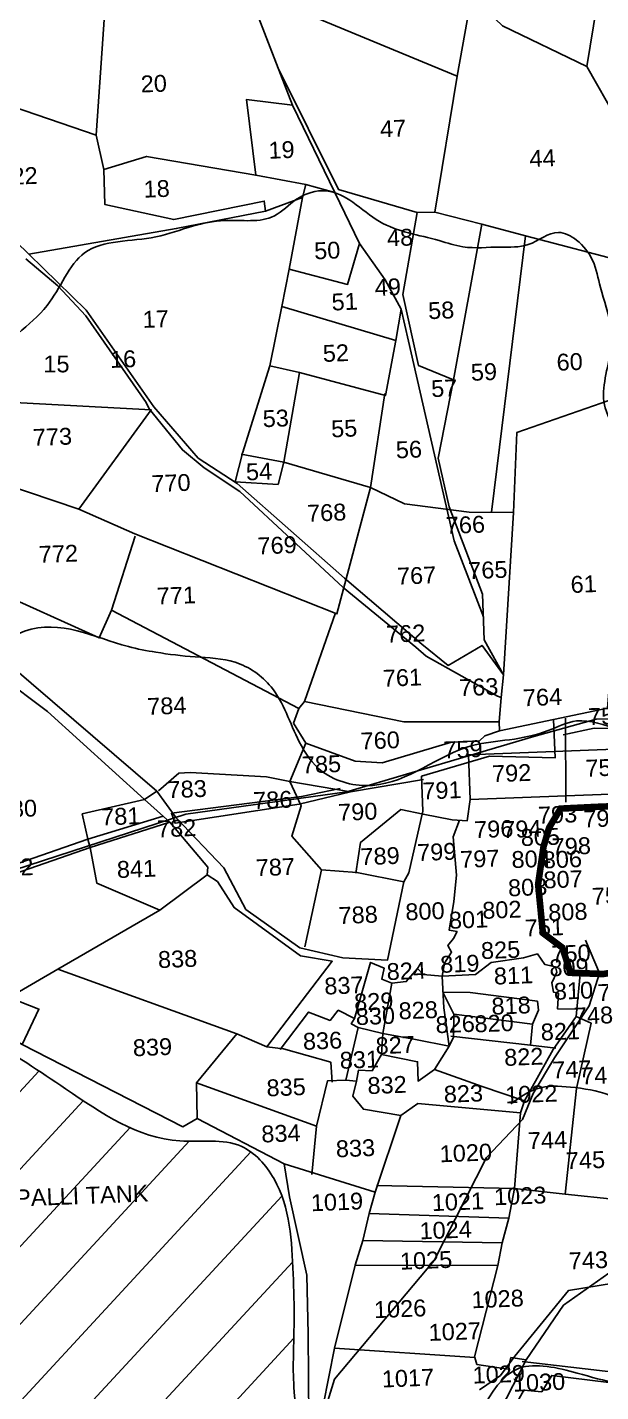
# Model space of a CAD drawing. Header units: inches. Extents: x 203261 to 228925, y 1594290 to 1605484.
# Drawn here: x 214097 to 214794, y 1602483 to 1604138 of the extents above; entities that cross this region are included whole.
import ezdxf
from ezdxf.enums import TextEntityAlignment as Align

# ---------------------------------------------------------------- set-up
doc = ezdxf.new("R2010")
doc.units = ezdxf.units.IN
doc.header["$MEASUREMENT"] = 0
for name, color, linetype in [('DIMENSION', 7, 'Continuous'), ('PLOT NO', 7, 'Continuous'), ('PLOTS', 7, 'Continuous'), ('ROAD', 1, 'Continuous'), ('STREAM', 4, 'Continuous')]:
    doc.layers.add(name, color=color, linetype=linetype)
doc.styles.get("Standard").update_dxf_attribs({"font": 'arial.ttf'})

msp = doc.modelspace()

# ---------------------------------------------------------------- hatches: boundary and pattern name
at = {"layer": 'STREAM'}
h = msp.add_hatch(dxfattribs=at)
h.set_pattern_fill('ANSI31', color=256, scale=511.183438, angle=2.2125)
h.set_pattern_definition([(47.2125, (213133.64, 1600498.41), (-46.8933, 43.4047), [])])
edge = h.paths.add_edge_path()
edge.add_spline(control_points=[(213728.3, 1602476.8), (213728.8, 1602474.3), (213744.3, 1602485.4), (213755.1, 1602457.9), (213794.6, 1602469.1), (213839.9, 1602481.1), (213891, 1602449.3), (213942.3, 1602419.6), (214017.9, 1602423.1), (214092.7, 1602414), (214170.5, 1602406.1), (214256, 1602378.5), (214356.4, 1602404), (214394.3, 1602337.9), (214388.5, 1602290.1), (214363.4, 1602261.6), (214358.5, 1602197.3), (214400.7, 1602260.9), (214432.5, 1602294.7), (214422, 1602352.6), (214432.4, 1602416.1), (214417.5, 1602486.6), (214422.7, 1602560.7), (214419.6, 1602645.2), (214416.2, 1602725.4), (214355.6, 1602794), (214252.6, 1602776.1), (214126.5, 1602863), (213993.4, 1602950.6), (213900, 1602970.1), (213856.8, 1602996.7), (213845.4, 1603003.6)], knot_values=[645.735917, 645.735917, 645.735917, 645.735917, 655.546035, 675.727965, 708.78945, 757.388447, 818.135762, 876.746548, 933.481593, 1038.499879, 1105.583354, 1165.329928, 1312.756352, 1344.616352, 1376.818474, 1448.75855, 1468.887505, 1525.034119, 1565.776739, 1631.116213, 1677.730997, 1762.118584, 1841.541094, 1899.868225, 2017.290108, 2073.45437, 2148.211248, 2300.718059, 2517.137559, 2597.969004, 2627.550512, 2627.550512, 2627.550512, 2627.550512], degree=3, periodic=0)
edge.add_line((213845.4, 1603003.6), (213838, 1603006.1))
edge.add_line((213838, 1603006.1), (213782.4, 1603028.6))
edge.add_spline(control_points=[(213782.4, 1603028.6), (213777.3, 1603027.5), (213770.4, 1603022.1), (213763.9, 1602990.7), (213762.5, 1602950.4), (213755, 1602899.8), (213742.6, 1602853.2), (213746.2, 1602816.4), (213730.3, 1602775.3), (213713.4, 1602720.2), (213766.4, 1602706.1), (213761.3, 1602671.9), (213760.5, 1602640.9), (213751.3, 1602593.1), (213731.1, 1602540.2), (213729.2, 1602496.6), (213728.3, 1602476.8)], knot_values=[0, 0, 0, 0, 21.886393, 36.858718, 88.981919, 147.390147, 188.094478, 233.757713, 253.118442, 324.307286, 355.974849, 380.836469, 414.041945, 453.241693, 524.452309, 583.271581, 583.271581, 583.271581, 583.271581], degree=3, periodic=0)
h.paths.add_polyline_path([(214031.6, 1602612.9), (214089.7, 1602615.2), (214088.5, 1602646.5), (214030.4, 1602644.2)], flags=24)

# ---------------------------------------------------------------- linework, layer by layer
at = {"layer": 'PLOTS'}
for points in [[(214576.9, 1604504.9), (214717.5, 1604358.5), (214782.6, 1604300.6), (214805.7, 1604266.4), (214777.1, 1604090.6), (214674.5, 1604140.2), (214657.2, 1604156.6), (214635.4, 1604166.9), (214485.6, 1604245.2), (214478.5, 1604251.4), (214464.7, 1604256.1), (214337, 1604286.7), (214312.7, 1604363), (214303.6, 1604478.4), (214320.5, 1604588.8), (214320.5, 1604588.8), (214296.4, 1604508.1), (214293.1, 1604405.4), (214304.3, 1604365.3), (214318.9, 1604310.8), (214366.3, 1604182.1), (214198, 1604253.1), (214106.7, 1604301.1), (214062.8, 1604320.4)], [(214675.6, 1603352.9), (214649.8, 1603388.3), (214608.5, 1603364.2), (214576.7, 1603389.9), (214482.5, 1603470), (214352.2, 1603584.8), (214305, 1603615.7), (214251.2, 1603677.9), (214169.1, 1603795), (214099.2, 1603863.1), (213942.2, 1604015.6), (213884.3, 1604074.6), (213736.9, 1604183.7), (213673.4, 1604258.3), (213573.3, 1604377.3), (213544.1, 1604412.6)], [(214198, 1604253.1), (214181.2, 1604007.3)], [(214374.9, 1603958.8), (214242.4, 1603981.7), (214190.3, 1603965.7), (214181.2, 1604007.3), (214065.3, 1604047), (214052.8, 1604088.6), (214008.7, 1604139.8), (213770.9, 1604233.6)], [(214635.4, 1604166.9), (214619.7, 1604079.1), (214592.4, 1603914.1), (214571, 1603913.6), (214475.4, 1603941.7), (214402.1, 1604088.9), (214366.3, 1604182.1)], [(214470.9, 1603938), (214419.4, 1604043.7), (214366.3, 1604182.1)], [(214619.7, 1604079.1), (214436.5, 1604154.7), (214366.3, 1604182.1)], [(214592.4, 1603914.1), (214649.5, 1603899.5), (214702.5, 1603885.5), (214829.3, 1603852), (214846.6, 1603862.2), (214859.9, 1603924.3), (214863, 1603964.4), (214813.6, 1604026.1), (214777.1, 1604090.6)], [(214470.9, 1603938), (214435.9, 1603947.5), (214374.9, 1603958.8), (214363.8, 1604050.8), (214419.4, 1604043.7)], [(214190.3, 1603965.7), (214191.8, 1603923.2), (214275.4, 1603905.1), (214385.2, 1603927.4), (214386.9, 1603915.3), (214431.7, 1603931.8), (214435.9, 1603947.5)], [(214428.2, 1603719.4), (214532.3, 1603691.4), (214545.2, 1603758.2), (214551.4, 1603796.3), (214531.9, 1603831.9), (214500.8, 1603876.2), (214470.9, 1603938)], [(214431.7, 1603931.8), (214415.3, 1603845), (214406.4, 1603799.4), (214391.9, 1603727.6), (214358.7, 1603621.7), (214350.1, 1603587), (214402.1, 1603583.7), (214408.9, 1603610.7), (214357.1, 1603620.3)], [(214099.2, 1603863.1), (214278.3, 1603894.2), (214386.9, 1603915.3)], [(214571, 1603913.6), (214553.6, 1603814.2)], [(214553.6, 1603814.2), (214572.6, 1603727.9), (214615.1, 1603710.6), (214649.5, 1603899.5)], [(214500.8, 1603876.2), (214486.4, 1603826.3), (214415.3, 1603845)], [(214702.5, 1603885.5), (214661, 1603549.9)], [(214095.7, 1603857.3), (214134.4, 1603824.6), (214168.5, 1603788.4), (214241.7, 1603683), (214245.5, 1603675.3), (214285.9, 1603625.6), (214312.3, 1603603.7), (214355.6, 1603575.1), (214481.2, 1603458.6), (214569.2, 1603386.4), (214581.8, 1603375.4), (214668.6, 1603327), (214672.8, 1603325.3), (214670.4, 1603295.5), (214670.9, 1603284.7), (214802.1, 1603312.2), (214824.5, 1603584.3), (214822.2, 1603692.2), (214691.8, 1603646.6), (214687.9, 1603549.7), (214675.6, 1603352.9), (214672.8, 1603325.3)], [(214406.4, 1603799.4), (214545.2, 1603758.2)], [(214651.3, 1603423), (214615.9, 1603515.4), (214560.5, 1603757.4), (214551.4, 1603796.3)], [(214408.9, 1603610.7), (214428.2, 1603719.4), (214391.9, 1603727.6)], [(214615.1, 1603710.6), (214596.3, 1603615.5), (214609.6, 1603556.7), (214650.4, 1603450.7), (214652.2, 1603395.3), (214675.6, 1603352.9)], [(213916.1, 1603692.2), (214248.1, 1603674.1), (214160.2, 1603553.8), (214036.4, 1603595.2)], [(214160.2, 1603553.8), (214228, 1603523.8), (214473.4, 1603426.6), (214514.2, 1603579.8), (214531.8, 1603693.9)], [(214408.9, 1603610.7), (214514.2, 1603579.8), (214555.6, 1603560.2), (214634.1, 1603550.1), (214687.9, 1603549.7)], [(214053.7, 1603456.8), (214184.8, 1603397.4), (214199.8, 1603431.3), (214228.3, 1603521.1)], [(214199.8, 1603431.3), (214427.4, 1603312), (214434, 1603320.3), (214471.6, 1603428)], [(214064.9, 1603351.1), (214122.1, 1603308.1), (214239.7, 1603201.6), (214254.9, 1603211.5), (214076.1, 1603364.9)], [(214748.1, 1603280.1), (214785.9, 1603287.9), (214824, 1603287.7), (214871.9, 1603277.6), (214861.6, 1603333.2)], [(214427.4, 1603312), (214420.7, 1603293.9), (214435.9, 1603269.9), (214416.3, 1603223.2)], [(214434, 1603320.3), (214554.8, 1603295.8), (214670.4, 1603295.5)], [(214254.9, 1603211.5), (214278.1, 1603179.2), (214336.3, 1603118.4), (214362.7, 1603068.2), (214428.6, 1603021.5), (214480.7, 1603009.2), (214535.1, 1603006.6), (214554.7, 1603101.7), (214560.9, 1603112.4), (214577.8, 1603187.5), (214576.2, 1603229.7), (214658.8, 1603254), (214738.4, 1603252), (214736.5, 1603298.5)], [(214751.1, 1603300.3), (214751.3, 1603198.1)], [(214435.9, 1603269.9), (214495.5, 1603247.8), (214528.6, 1603245.9), (214612.7, 1603271), (214646.5, 1603272.7), (214652.9, 1603278.8), (214670.9, 1603284.7)], [(214434.6, 1603022.8), (214454.8, 1603116), (214418.8, 1603157.1), (214429.9, 1603193.7), (214416.3, 1603223.2), (214387.9, 1603229), (214295.2, 1603234.1), (214281.5, 1603233.6), (214256.7, 1603212)], [(214416.3, 1603223.2), (214489.8, 1603210.6), (214578.8, 1603225.6)], [(214489.8, 1603210.6), (214427.6, 1603195.7), (214277, 1603172.6), (214272.5, 1603184.8), (214430.4, 1603205.2), (214477.6, 1603214.6)], [(213999.1, 1603082.4), (214173.7, 1603143.1), (214181.9, 1603100.1), (214258.5, 1603067.3), (214316.1, 1603110.1), (214316.7, 1603119.2), (214270.6, 1603173.9), (214173.7, 1603143.1), (214171.5, 1603151.7), (214164.3, 1603183.9), (214239.7, 1603201.6), (214270.6, 1603173.9)], [(214496.5, 1603112.1), (214502.2, 1603149.4), (214550.9, 1603189.2), (214578.1, 1603183.5), (214613.3, 1603176.9), (214631.5, 1603175.5), (214635.2, 1603201.3)], [(214262.6, 1603181.2), (214171.2, 1603153.5), (213991.1, 1603091), (213895.2, 1603052.7), (213813.5, 1603055.2), (213767.8, 1603071.6), (213684.4, 1603092.4), (213485.5, 1603059.8)], [(214622.4, 1603176.2), (214614.5, 1603156.2), (214618.5, 1603109.6), (214615.5, 1603077.9), (214609.6, 1603043), (214619.4, 1603041.3), (214615, 1603032.7), (214608.2, 1603024.3), (214612.7, 1603016.3), (214604, 1603003), (214601.1, 1602987.2), (214641.8, 1602989.3), (214660.7, 1603003.8), (214700.1, 1603009.5), (214717, 1603014.1), (214725.8, 1603001.3), (214738.8, 1602998.6), (214740.6, 1602991.8), (214734.3, 1602978.9), (214736.3, 1602967.9), (214742.7, 1602966.3), (214741.3, 1602947.5), (214764.7, 1602947.2)], [(214316.1, 1603110.1), (214328.3, 1603102), (214348.8, 1603070.3), (214429.3, 1603011.9), (214467.8, 1603005.3), (214388.2, 1602901.5)], [(214454.8, 1603116), (214497.7, 1603113), (214554.7, 1603101.7)], [(214134.7, 1602995.8), (214258.5, 1603067.3)], [(213711.2, 1602445.2), (213720.7, 1602518.4), (213734.8, 1602583.6), (213754.5, 1602703.3), (213714.6, 1602703.2), (213722.1, 1602722.5), (213735.2, 1602863.2), (213751.4, 1602987.7), (213758.7, 1603038.1), (213838, 1603006.1), (214025.8, 1602941.7), (214091.2, 1602904.3), (214286.5, 1602804.4), (214303.7, 1602814.4), (214409.3, 1602759.5), (214519.8, 1602725.2), (214550.9, 1602818.1), (214505.7, 1602825.6), (214492.9, 1602841.7), (214497.1, 1602859.9), (214484.4, 1602860.8), (214462, 1602860), (214448.5, 1602805.3), (214442.9, 1602746.6)], [(214351.9, 1602917.1), (214134.7, 1602995.8), (214075.6, 1602961.3), (214111.7, 1602947.1), (214091.2, 1602904.3)], [(214527.6, 1602892.1), (214571.4, 1602883.3), (214572.1, 1602859.8), (214592.1, 1602873.9), (214609.9, 1602902.2), (214603.5, 1602948.5), (214601.1, 1602987.2), (214578.4, 1602989.2), (214571.4, 1602996.4), (214557.7, 1602980.6), (214540.3, 1602978.5), (214528.2, 1602983.4), (214530.9, 1602996.8), (214514.4, 1603003.9), (214494.9, 1602935.8)], [(214529.2, 1602917.5), (214540.3, 1602978.5)], [(214640.7, 1602525.3), (214668.7, 1602636), (214674.2, 1602663.6), (214682.2, 1602693.6), (214689.3, 1602729.5), (214696.6, 1602821.2), (214701.3, 1602835.9), (214735.9, 1602898.2), (214764.1, 1602938), (214764.7, 1602947.2), (214768.7, 1602989.5)], [(214609.9, 1602902.2), (214615.1, 1602913.2), (214615.6, 1602941), (214602.3, 1602967.8), (214635.3, 1602967.5), (214717, 1602956.6), (214718.2, 1602945.7), (214711, 1602928.7), (214708.5, 1602903.6), (214612, 1602914.3)], [(214404.6, 1602898.2), (214438.9, 1602943.6), (214465.1, 1602933.5), (214475.1, 1602945.8), (214494.9, 1602935.8), (214490.9, 1602929.4), (214499.2, 1602924.7), (214484.4, 1602860.8)], [(214711, 1602928.7), (214615.6, 1602941)], [(214750.6, 1602722.5), (214764.6, 1602850.9), (214782.1, 1602930.1), (214764.1, 1602938)], [(214303, 1602857.7), (214351.9, 1602917.1), (214388.2, 1602901.5), (214408.7, 1602898.9), (214466, 1602882.6), (214467.9, 1602858.7)], [(214499.2, 1602924.7), (214529.2, 1602917.5), (214527.6, 1602892.1), (214516.1, 1602872.1), (214499.8, 1602873.2), (214497.1, 1602859.9)], [(214529.2, 1602917.5), (214568.8, 1602910.3), (214609.9, 1602902.2)], [(214708.5, 1602903.6), (214739.5, 1602899.7)], [(214592.1, 1602873.9), (214649.7, 1602853.4), (214701.3, 1602835.9)], [(214448.5, 1602805.3), (214303, 1602857.7), (214303.7, 1602814.4)], [(214550.9, 1602818.1), (214571.7, 1602832.8), (214696.6, 1602821.2)], [(214374.7, 1602323.4), (214357.8, 1602248.4), (214346.6, 1602213.1), (214307, 1602181.7), (214315.1, 1602178.5), (214365, 1602207.4), (214395.1, 1602230), (214441.4, 1602299.7), (214440, 1602342.5), (214439.4, 1602449.4), (214438.4, 1602552.9), (214437.1, 1602624.4), (214416.1, 1602719.2), (214409.3, 1602759.5)], [(214521.6, 1602733.2), (214689.3, 1602729.5), (214750.6, 1602722.5), (214812.6, 1602716.2), (214813.2, 1602705.7)], [(214519.8, 1602725.2), (214512.7, 1602699.1), (214505, 1602666.4), (214495.8, 1602636.4), (214470.6, 1602535.9), (214456.8, 1602466.1), (214449.1, 1602448.4), (214438.5, 1602441.4)], [(214512.7, 1602699.1), (214682.2, 1602693.6)], [(214674.2, 1602663.6), (214505, 1602666.4)], [(214703.4, 1602521.7), (214748.5, 1602587.8), (214803.7, 1602626.9), (214882.9, 1602645.4)], [(214495.8, 1602636.4), (214668.7, 1602636)], [(214698.4, 1602519.8), (214875.7, 1602499.2), (214896.2, 1602502.5), (214908.1, 1602537), (214916.7, 1602584.7)], [(214456.8, 1602466.1), (214641.5, 1602460.5), (214671.4, 1602459.5), (214703.4, 1602521.7), (214684.7, 1602524.4), (214681.4, 1602510.3), (214643.5, 1602516), (214641, 1602524.6), (214470.6, 1602535.9)], [(214473.3, 1602284.4), (214524.1, 1602356.7), (214617.8, 1602389.5), (214627.3, 1602394.7), (214671, 1602431.3), (214700.6, 1602485), (214722.3, 1602482.9), (214734.4, 1602502.7), (214876.3, 1602485.1), (214904.7, 1602493.6), (214914.4, 1602490.1), (215152, 1602451.3), (215241.6, 1602416.7), (215363.9, 1602372.9), (215386.8, 1602363.6), (215459.4, 1602341.7), (215520.1, 1602333.1), (215534.6, 1602330.3), (215636.4, 1602328.2), (215656.2, 1602343), (215697.5, 1602386.8), (215728.1, 1602432.7)]]:
    msp.add_lwpolyline(points, dxfattribs=at)
msp.add_lwpolyline([(214633.1, 1603255.7), (215268.9, 1603280.2), (215271, 1603225.8), (214635.2, 1603201.3)], close=True, dxfattribs=at)
at = {"layer": 'PLOTS', "color": 30, "true_color": 0xf8991e, "const_width": 8}
for points in [[(214797.6, 1602989.8), (214757.1, 1602991.2), (214747.3, 1603021.7), (214723.6, 1603039.4), (214717.8, 1603098.6), (214724.3, 1603144), (214731.2, 1603167.3), (214745.1, 1603190.4), (214788, 1603192.5), (214808, 1603193.3)], [(214804.1, 1602990.9), (214796.7, 1602989.7), (214757.1, 1602991.2), (214747.3, 1603021.7), (214723.6, 1603039.4), (214717.8, 1603098.6)]]:
    msp.add_lwpolyline(points, dxfattribs=at)
at = {"layer": 'ROAD'}
for points in [[(212312.5, 1603022.1), (212452, 1603017.3), (212623.8, 1603030.4), (212791.8, 1603061.6), (212932.7, 1603084.4), (213091, 1603067.4), (213329.9, 1603061.8), (213729.2, 1603031.8), (213831.7, 1603040.4), (213902.9, 1603046.2), (214047.2, 1603104.9), (214290, 1603183.7), (214485.6, 1603210.7), (214712.5, 1603277.8), (214788.2, 1603298.8), (214874.6, 1603299.2), (214956.9, 1603636), (215015.1, 1603884.4), (215027.6, 1604074)], [(214100.3, 1602201.8), (214134, 1602155.6), (214213.7, 1602151.1), (214336.6, 1602159.7), (214387.3, 1602176.4), (214446.5, 1602300.5), (214453.8, 1602444.5), (214470.4, 1602498.2), (214591.6, 1602642), (214655.3, 1602767), (214698.8, 1602813.4), (214711.7, 1602844.7), (214737.5, 1602887.9), (214779.6, 1602951.3), (214792.2, 1602990.9), (214775.4, 1603030.6)], [(214854.2, 1602721.5), (214859, 1602658.4), (214829, 1602617.7), (214754.6, 1602605.7), (214689.5, 1602526), (214672.1, 1602502.8), (214646.6, 1602485.4)]]:
    msp.add_lwpolyline(points, dxfattribs=at)
at = {"layer": 'STREAM'}
for points in [[(215408.4, 1603154.5), (215386.1, 1603237.6), (215362.4, 1603317), (215339.1, 1603360), (215329.8, 1603423), (215299.8, 1603484), (215264.7, 1603596.9), (215195, 1603650.2), (215145.9, 1603717), (215091, 1603783), (214987.6, 1603909.8), (214917.9, 1604071.1), (214889.7, 1604158.3), (214845.4, 1604275.2), (214812.1, 1604343.7), (214802.7, 1604408.8), (214768.3, 1604519.3), (214753, 1604572.1), (214731.9, 1604611.5), (214720.9, 1604663.4), (214709.2, 1604692.5), (214649, 1604733)], [(215074.9, 1603450.9), (215011.8, 1603460.2), (214989.7, 1603461.5), (214961.6, 1603469), (214929.2, 1603473.6), (214919.5, 1603517.7), (214931.9, 1603543.9), (214898.7, 1603556), (214847.2, 1603571.2), (214812.2, 1603590.7), (214812.4, 1603640), (214799.2, 1603676.5), (214805.1, 1603742.4), (214806, 1603775.1), (214793.4, 1603822.8), (214784.1, 1603855.1), (214764.4, 1603880.1), (214742.6, 1603889.4), (214705.7, 1603874.6), (214672, 1603871.7), (214626.4, 1603872), (214597.7, 1603879.5), (214525.3, 1603902.6), (214492.8, 1603926), (214460.6, 1603939.8), (214424.6, 1603929.8), (214397.5, 1603909.5), (214337.1, 1603903.9), (214298.2, 1603897.1), (214253.7, 1603884.1), (214167.1, 1603864.7), (214121.6, 1603800.7), (214086.5, 1603766.7), (214065.2, 1603749.3), (214030.7, 1603739.4), (213980.6, 1603759.4), (213910.7, 1603807.6), (213882.4, 1603833.8), (213866.6, 1603853), (213855.5, 1603863.3), (213724.3, 1603892.1), (213652.8, 1603899), (213598.2, 1603911.3), (213554.4, 1603920.4), (213500.7, 1603923.7), (213425.6, 1603924), (213389.3, 1603921.5), (213374.8, 1603922), (213368.7, 1603925.5), (213356.1, 1603948.1), (213352.8, 1603978.5), (213346.6, 1603985.7), (213302.4, 1603976.5), (213258.1, 1603959.8), (213245.8, 1603958.3), (213220.3, 1603952.5), (213196.8, 1603948.9)], [(212963.7, 1603499), (212977.5, 1603494), (212989.1, 1603489.4), (213011.3, 1603491.7), (213032.6, 1603491.3), (213050.9, 1603499.6), (213065.6, 1603504.2), (213091.8, 1603503.8), (213114.6, 1603507.2), (213139, 1603518.5), (213145.4, 1603527.9), (213153.4, 1603545.8), (213172.4, 1603580.7), (213187.8, 1603623.1), (213216.2, 1603651), (213251.4, 1603681.2), (213283, 1603698.1), (213288.7, 1603726.5), (213341.5, 1603776.9), (213363.7, 1603819.2), (213383.4, 1603828.8), (213467.4, 1603799.8), (213488.4, 1603801.3), (213516.1, 1603821.7), (213583.5, 1603819.2), (213619.4, 1603820.6), (213650.8, 1603817.4), (213688.5, 1603801.2), (213776.7, 1603695.6), (213815.3, 1603639.5), (213861.1, 1603593.5), (213905, 1603552.8), (214000.3, 1603438.8), (214018.4, 1603420.5), (214040.3, 1603402.9), (214050.4, 1603395.7), (214094, 1603405.5), (214220.2, 1603387), (214253.7, 1603380.2), (214301.2, 1603374.4), (214349.9, 1603368), (214393.5, 1603338.2), (214427.6, 1603271.6), (214456.1, 1603235.2), (214516.6, 1603218.6), (214637.8, 1603266.8), (214683.2, 1603274), (214730, 1603285), (214764.4, 1603296.7), (214815.9, 1603286.2), (214843.9, 1603278.6), (214871.8, 1603272.6), (214911.3, 1603277.9), (214975.2, 1603254.3), (214990.1, 1603236.4), (215124.8, 1603157.8), (215179.3, 1603152.3), (215286.2, 1603157), (215329.8, 1603153.2), (215377.4, 1603159.9)], [(213728.3, 1602476.8), (213733.7, 1602535.4), (213752.6, 1602604.1), (213759.7, 1602642.6), (213762.3, 1602675.7), (213760.8, 1602700.5), (213735.2, 1602719.2), (213736.3, 1602790.3), (213742.3, 1602808.8), (213745.3, 1602854.3), (213752.9, 1602894.3), (213761.6, 1602952.1), (213766.8, 1603003.9), (213770.6, 1603018.4), (213879.1, 1602983.9), (213954.9, 1602955.7), (214144, 1602850.4), (214282.8, 1602787.3), (214357.3, 1602780.7), (214397.1, 1602741.1), (214420.3, 1602625.9), (214421.5, 1602567.6), (214421.3, 1602488.2), (214428.3, 1602404.1), (214425.3, 1602357.6), (214423.6, 1602292.3), (214400.9, 1602258.4), (214361.8, 1602218.1), (214362.5, 1602238.2), (214388.6, 1602305.3), (214390.7, 1602337.4), (214375.7, 1602365.5), (214230.5, 1602390.9), (214172.1, 1602403.5), (214105.7, 1602412.8), (214001, 1602421.2), (213944.4, 1602424.8), (213891.2, 1602449.5), (213835.7, 1602474.2), (213787.6, 1602467.1), (213754.6, 1602467.7), (213737.9, 1602479), (213728.3, 1602476.8), (213728.3, 1602478.6)], [(215414.1, 1602511.1), (215371.7, 1602529.6), (215331.1, 1602550.1), (215281.6, 1602564.1), (215228.1, 1602568.8), (215170.1, 1602580), (215141.4, 1602592.4), (215119.5, 1602603.8), (215083.5, 1602614.6), (215035.2, 1602612.8), (214978.1, 1602615.5), (214968.3, 1602632.8), (214979.3, 1602663.3), (214976.8, 1602680.3), (214958.6, 1602707.8), (214926.6, 1602743.3), (214912.4, 1602762.9), (214906.8, 1602781.7), (214901.3, 1602795.6), (214875.9, 1602801.9), (214853.4, 1602815.8), (214842.7, 1602822.7), (214804.5, 1602842.7), (214757, 1602852.5), (214716.4, 1602850.5), (214684.6, 1602832.1)], [(215841.7, 1602586.4), (215853.9, 1602558.4), (215863.9, 1602531.8), (215859.5, 1602485.1), (215832.2, 1602455), (215778.3, 1602396), (215708.6, 1602258.8), (215672.1, 1602213.4), (215618.7, 1602130.3), (215509.6, 1602022.9), (215409, 1601925.9), (215325.8, 1601866.1), (215125.1, 1601799.1), (215041.6, 1601775.9), (214957.7, 1601762.7), (214828, 1601729.9), (214722.8, 1601693.7), (214640.6, 1601636.1), (214563.4, 1601567.7), (214487.6, 1601459.4), (214437.4, 1601380.9), (214283.9, 1601285.4), (214266.8, 1601268.1), (214158.4, 1601285), (214083.4, 1601300.9), (213988.8, 1601308.4), (213903.3, 1601309.5), (213824, 1601319.7), (213690.1, 1601309), (213600.2, 1601307.8), (213501.9, 1601296.2), (213406.6, 1601290.3), (213351.2, 1601289.3), (213252.8, 1601278.8), (213120, 1601239.3)], [(214296.6, 1602177.5), (214391.8, 1602190.9), (214441.6, 1602266.1), (214483, 1602333.1), (214547.6, 1602379.5), (214602.6, 1602398.2), (214694.7, 1602511.4), (214765.4, 1602505.5), (214814.3, 1602493.3), (214863.9, 1602494.6), (214904.5, 1602522.5), (214935.1, 1602537.8), (215013.2, 1602516.3), (215086.9, 1602480.6), (215170.9, 1602453.7), (215263, 1602431.5), (215320.7, 1602414.2), (215350.6, 1602415.9), (215383.4, 1602439.8), (215398.3, 1602481.5), (215418.3, 1602519), (215445.3, 1602551.2), (215461.1, 1602554.3), (215484.8, 1602512.3), (215515.9, 1602498.9), (215595.8, 1602494), (215649.8, 1602492.4), (215692.9, 1602502), (215723.4, 1602503.8), (215758.9, 1602491.1), (215750.5, 1602452.8), (215751.2, 1602436.9)]]:
    msp.add_spline(points, degree=3, dxfattribs=at)

# ---------------------------------------------------------------- texts
at = {"layer": 'DIMENSION'}
for s, height, p in [('20', 20.45, (214251.1, 1604070)), ('47', 20.45, (214541.7, 1604015.5)), ('19', 20.45, (214406.2, 1603989.6)), ('44', 20.45, (214723.1, 1603979.6)), ('22', 20.45, (214094.2, 1603958.1)), ('18', 20.45, (214254.6, 1603942.4)), ('48', 20.45, (214550.1, 1603883.3)), ('50', 20.45, (214461.7, 1603867.6)), ('49', 20.45, (214535.3, 1603823.1)), ('51', 20.45, (214482.9, 1603805.5)), ('58', 20.45, (214600.1, 1603795)), ('17', 20.45, (214253.4, 1603784.4)), ('52', 20.45, (214472.2, 1603743.1)), ('16', 20.45, (214213.8, 1603735.8)), ('60', 20.45, (214756.1, 1603732.4)), ('59', 20.45, (214652, 1603720.2)), ('57', 20.45, (214603.8, 1603700.4)), ('53', 20.45, (214399.2, 1603663.9)), ('55', 20.45, (214482.3, 1603651.6)), ('773', 20.45, (214128, 1603641.5)), ('56', 20.45, (214560.9, 1603626.1)), ('54', 20.45, (214378.9, 1603599.4)), ('770', 20.45, (214271.9, 1603585.4)), ('768', 20.45, (214461, 1603549.5)), ('766', 20.45, (214629.5, 1603534.7)), ('772', 20.45, (214135.3, 1603499.6)), ('769', 20.45, (214400.8, 1603509.9)), ('765', 20.45, (214656.7, 1603479.9)), ('767', 20.45, (214570.2, 1603473.2)), ('61', 20.45, (214773.1, 1603462.8)), ('771', 20.45, (214278.4, 1603449)), ('762', 20.45, (214557, 1603402.8)), ('761', 20.45, (214553, 1603349.3)), ('763', 20.45, (214645.7, 1603337.9)), ('784', 20.45, (214266.9, 1603315.1)), ('764', 20.45, (214723.1, 1603325.6)), ('758', 20.45, (214802.2, 1603302.8)), ('760', 20.45, (214526, 1603273.2)), ('759', 20.45, (214626.6, 1603262.4)), ('785', 20.45, (214454.7, 1603244.2)), ('792', 20.45, (214685.7, 1603233.5)), ('755', 20.45, (214799, 1603240.2)), ('783', 20.45, (214291.6, 1603214.1)), ('786', 20.45, (214395.5, 1603201)), ('791', 20.45, (214601, 1603212.6)), ('780', 20.45, (214085.5, 1603190.3)), ('781', 20.45, (214211, 1603181.1)), ('790', 20.45, (214498.8, 1603186.6)), ('793', 20.45, (214741.4, 1603183.2)), ('782', 20.45, (214278.8, 1603166.6)), ('796', 20.45, (214663.9, 1603165.6)), ('794', 20.45, (214698.1, 1603165.7)), ('795', 20.45, (214796.5, 1603178.6)), ('805', 20.45, (214720.5, 1603156)), ('789', 20.45, (214525.9, 1603132.8)), ('799', 20.45, (214594.7, 1603137.9)), ('798', 20.45, (214758.1, 1603144.8)), ('842', 20.45, (214081.2, 1603119.1)), ('841', 20.45, (214230.1, 1603117.3)), ('787', 20.45, (214398.7, 1603119.4)), ('797', 20.45, (214647, 1603129.5)), ('804', 20.45, (214709.3, 1603129.3)), ('806', 20.45, (214747.2, 1603128.9)), ('807', 20.45, (214748.1, 1603104.6)), ('803', 20.45, (214705.1, 1603095)), ('752', 20.45, (214806.9, 1603084.8)), ('800', 20.45, (214580.4, 1603065.9)), ('802', 20.45, (214673.8, 1603067.7)), ('808', 20.45, (214753.9, 1603065.1)), ('788', 20.45, (214499.3, 1603061.5)), ('801', 20.45, (214633.3, 1603055.7)), ('751', 20.45, (214725.3, 1603046.3)), ('825', 20.45, (214672.2, 1603018.9)), ('750', 20.45, (214757.7, 1603014.6)), ('838', 20.45, (214280, 1603008)), ('819', 20.45, (214622.7, 1603002.2)), ('809', 20.45, (214755.3, 1602998)), ('824', 20.45, (214557.7, 1602993.4)), ('811', 20.45, (214687.9, 1602988)), ('837', 20.45, (214482, 1602975.9)), ('810', 20.45, (214760.7, 1602969.5)), ('749', 20.45, (214813.8, 1602967.9)), ('829', 20.45, (214518.2, 1602956.4)), ('818', 20.45, (214685, 1602951.5)), ('830', 20.45, (214520.2, 1602938.8)), ('828', 20.45, (214572.2, 1602945.8)), ('748', 20.45, (214785, 1602939.4)), ('826', 20.45, (214617.1, 1602929)), ('820', 20.45, (214664.3, 1602930)), ('821', 20.45, (214744.8, 1602920.1)), ('839', 20.45, (214249.5, 1602901)), ('836', 20.45, (214456, 1602908.8)), ('827', 20.45, (214544.3, 1602903.5)), ('831', 20.45, (214500.7, 1602885.8)), ('822', 20.45, (214700.4, 1602889.3)), ('747', 20.45, (214758.8, 1602874)), ('746', 20.45, (214793.9, 1602866.8)), ('835', 20.45, (214411.8, 1602852.3)), ('832', 20.45, (214534.4, 1602855.1)), ('823', 20.45, (214627.1, 1602844.6)), ('1022', 20.45, (214709.5, 1602844.1)), ('834', 20.45, (214405.5, 1602796.4)), ('744', 20.45, (214729.2, 1602788.3)), ('833', 20.45, (214496, 1602778.4)), ('1020', 20.45, (214630, 1602772.7)), ('745', 20.45, (214775.3, 1602763.9)), ('NALLACHERUVU PALLI TANK', 20.447, (214043.9, 1602716.3)), ('1023', 20.45, (214696, 1602720.6)), ('1019', 20.45, (214473.5, 1602713.3)), ('1021', 20.45, (214620.4, 1602713.5)), ('1024', 20.45, (214605.5, 1602679.2)), ('1025', 20.45, (214581.7, 1602642.4)), ('743', 20.45, (214778.8, 1602642.5)), ('1026', 20.45, (214550.2, 1602583.6)), ('1028', 20.45, (214668.6, 1602595.6)), ('1027', 20.45, (214616.6, 1602556)), ('1029', 20.45, (214670, 1602504.2)), ('1017', 20.45, (214559.7, 1602499.5)), ('1030', 20.45, (214718.9, 1602494.4))]:
    msp.add_text(s, height=height, rotation=2.2125, dxfattribs=at).set_placement(p, align=Align.MIDDLE_CENTER)
at = {"layer": 'PLOT NO'}
msp.add_text('15', height=20.45, dxfattribs=at).set_placement((214132.9, 1603729.9), align=Align.MIDDLE_CENTER)

doc.saveas('drawing.dxf')
